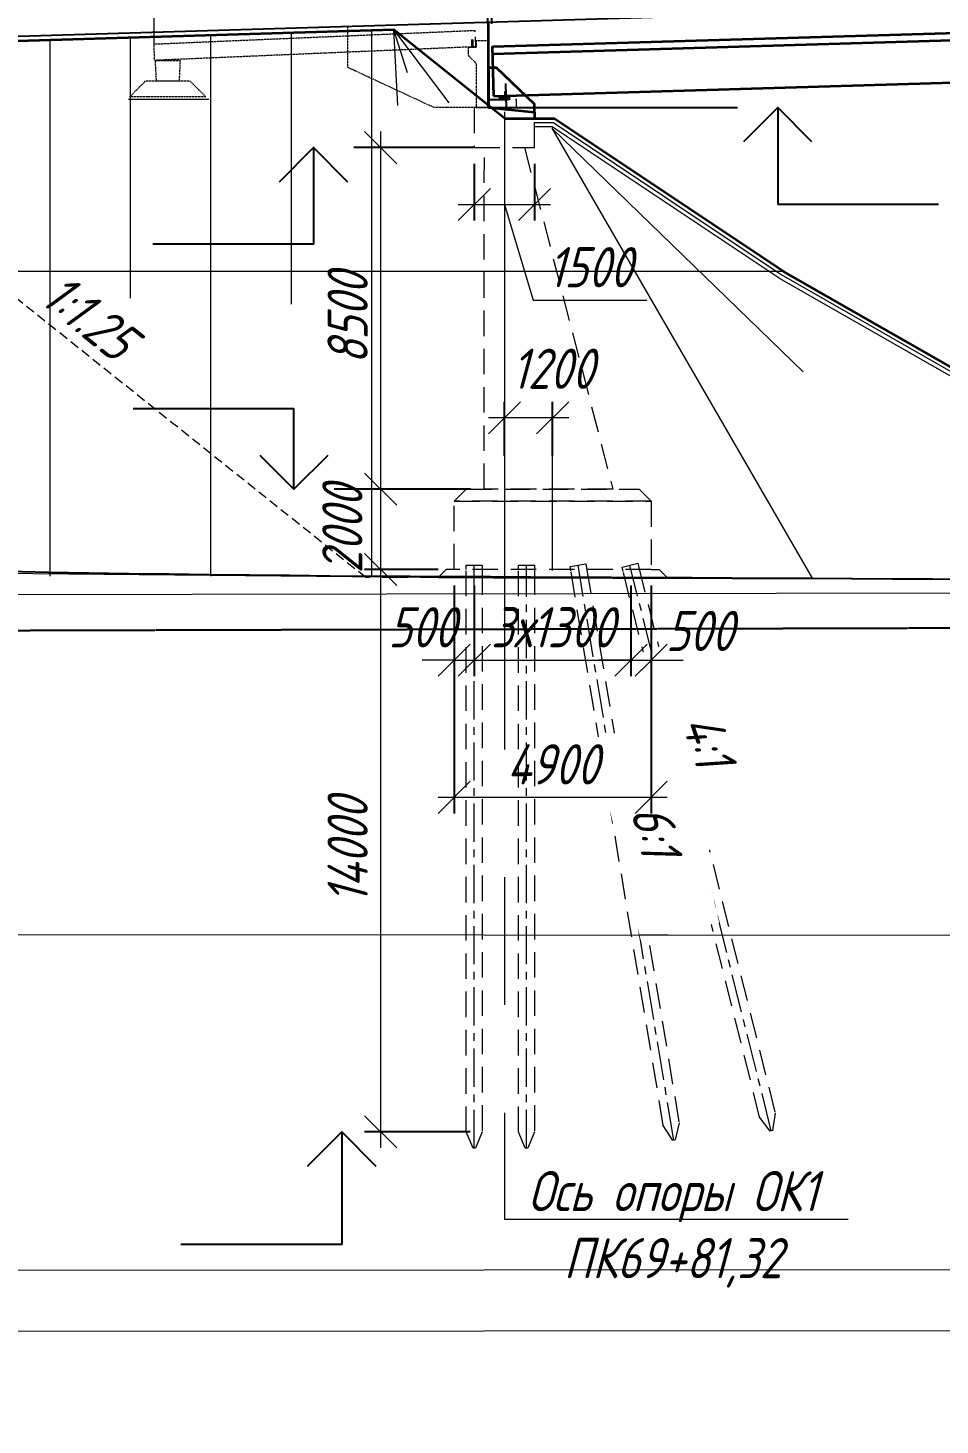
# Model space of a CAD drawing. Header units: millimetres. Extents: x 6546658 to 12951752, y -1354198 to 1102852.
# Drawn here: x 6767897 to 6790595, y -16767 to 18008 of the extents above; entities that cross this region are included whole.
import ezdxf
from ezdxf import colors
from ezdxf.entities.mleader import LeaderData, LeaderLine
from ezdxf.enums import TextEntityAlignment as Align
from ezdxf.math import Vec2, Vec3

# ---------------------------------------------------------------- set-up
doc = ezdxf.new("R2018")
doc.units = ezdxf.units.MM
for name, pattern in [('ACAD_ISO10W100', [18.5, 12, -3, 0.5, -3]), ('CENTER', [50.8, 31.75, -6.35, 6.35, -6.35]), ('DASHED', [0.75, 0.5, -0.25]), ('HIDDEN', [9.525, 6.35, -3.175]), ('осевая', [50.8, 31.75, -6.35, 6.35, -6.35]), ('штриховая', [19.05, 12.7, -6.35])]:
    doc.linetypes.add(name, pattern=pattern)
doc.layers.get('Defpoints').update_dxf_attribs({"color": 254, "lineweight": 0})
for name, color, linetype, lineweight in [('!!ТЕКСТ', 3, 'Continuous', 20), ('(m)Невидимый контур', 4, 'HIDDEN', 18), ('04_Невидимые', 3, 'Continuous', 13), ('1-Бетон', 114, 'Continuous', 35), ('1-Оси', 1, 'CENTER', 20), ('1-Примечания', 4, 'Continuous', 25), ('1-Размеры', 1, 'Continuous', 25), ('1-Текст_3', 250, 'Continuous', 25), ('1-Штриховка', 8, 'Continuous', 9), ('ИС_TXT', 4, 'Continuous', 18), ('ИС_АРМ', 1, 'Continuous', 35), ('ИС_Выноска', 3, 'Continuous', 18), ('ИС_Невидимая', 4, 'штриховая', 18), ('ИС_Основная', 7, 'Continuous', 35), ('ИС_Ось', 1, 'осевая', 18), ('ИС_Размер', 3, 'Continuous', 18), ('ИС_Тонкая', 3, 'Continuous', 18), ('Размеры', 3, 'Continuous', 15)]:
    doc.layers.add(name, color=color, linetype=linetype, lineweight=lineweight)
for name, color, linetype in [('Геология', 250, 'Continuous'), ('Красный профиль', 1, 'Continuous'), ('Черный профиль', 3, 'Continuous')]:
    doc.layers.add(name, color=color, linetype=linetype)
doc.styles.add('0', font='isocpeur.ttf', dxfattribs={"width": 0.8, "oblique": 15})
doc.styles.add('ISOCPEUR', font='isocpeur.ttf', dxfattribs={"width": 0.8, "oblique": 15})
doc.styles.add('ISOCPEUR_', font='isocpeur.ttf', dxfattribs={"width": 0.8, "oblique": 15, "height": 250})
doc.styles.get("Standard").update_dxf_attribs({"font": 'arial.ttf'})
doc.dimstyles.new('М400нов', dxfattribs={"dimscale": 400, "dimtxt": 2.5, "dimasz": 2, "dimexe": 1, "dimexo": 1, "dimgap": 0.8, "dimtad": 1, "dimdec": 0, "dimzin": 0, "dimdsep": 46, "dimtxsty": '0', "dimblk": 'OBLIQUE', "dimcen": 0.09, "dimdle": 1, "dimclrd": 256, "dimclre": 256, "dimclrt": 256, "dimadec": 4, "dimazin": 0, "dimtfac": 1, "dimtdec": 0, "dimtmove": 1, "dimatfit": 2, "dimfxl": 1, "dimtolj": 1, "dimtzin": 0, "dimlwd": -1, "dimarcsym": 0})

# ---------------------------------------------------------------- blocks, each defined once
blk = doc.blocks.new('_Oblique')
at = {"color": 0, "linetype": 'ByBlock', "lineweight": -2}
blk.add_line((-0.5, -0.5), (0.5, 0.5), dxfattribs=at)
blk = doc.blocks.new('*D299')
at = {"layer": 'Defpoints', "color": 0, "linetype": 'Continuous', "transparency": 16777216}
for p in [(6779005, 15029), (6776673, 6529), (6778791, 6529)]:
    blk.add_point(p, dxfattribs=at)
at = {"layer": 'ИС_Размер', "transparency": 16777216}
blk.add_line((6776673, 15429), (6776673, 6129), dxfattribs=at)
at = {"layer": 'ИС_Размер', "lineweight": -2, "transparency": 16777216}
for p, q in [((6778605, 15029), (6776273, 15029)), ((6778391, 6529), (6776273, 6529))]:
    blk.add_line(p, q, dxfattribs=at)
at = {"layer": 'ИС_Размер', "linetype": 'Continuous', "transparency": 16777216, "xscale": 800, "yscale": 800, "zscale": 800}
for p, rotation in [((6776673, 15029), 90), ((6776673, 6529), 270)]:
    blk.add_blockref('_Oblique', p, dxfattribs=dict(at, rotation=rotation))
at = {"layer": 'ИС_Размер', "linetype": 'Continuous', "transparency": 16777216, "insert": (6775853, 10779), "char_height": 1000, "attachment_point": 5, "rotation": 90, "style": '0'}
blk.add_mtext('\\A1;8500', dxfattribs=at)
blk = doc.blocks.new('*U15')
blk.add_lwpolyline([(0, 0), (0, 200)])
at = {"layer": 'Defpoints'}
for points in [[(-9, 0), (-9, 200)], [(-8, 0), (-8, 200)], [(8, 0), (8, 200)], [(9, 0), (9, 200)]]:
    blk.add_lwpolyline(points, dxfattribs=at)
blk = doc.blocks.new('б24 1.23')
at = {"layer": '1-Бетон', "linetype": 'Continuous'}
for points in [[(0, 0), (6, 1230)], [(5, 1050), (24005, 940)], [(6, 1230), (24005, 1120)], [(24000, -110), (24005, 1120)], [(0, 0), (24000, -110)]]:
    blk.add_lwpolyline(points, dxfattribs=at)
at = {"layer": 'Красный профиль', "linetype": 'Continuous'}
for points in [[(301, 306), (299, -309)], [(23701, 199), (23698, -416)]]:
    blk.add_lwpolyline(points, dxfattribs=at)
blk = doc.blocks.new('*D308')
at = {"layer": 'Defpoints', "color": 0, "linetype": 'Continuous', "transparency": 16777216}
for p in [(6779332, 21888), (6803443, 18508), (6779454, 17796)]:
    blk.add_point(p, dxfattribs=at)
at = {"layer": 'ИС_Размер', "lineweight": -2, "transparency": 16777216}
for p, q in [((6803431, 18908), (6803310, 23000)), ((6779442, 18196), (6779321, 22288))]:
    blk.add_line(p, q, dxfattribs=at)
at = {"layer": 'ИС_Размер', "transparency": 16777216}
blk.add_line((6803722, 22612), (6778933, 21877), dxfattribs=at)
at = {"layer": 'ИС_Размер', "linetype": 'Continuous', "transparency": 16777216, "xscale": 800, "yscale": 800, "zscale": 800}
for p, rotation in [((6803322, 22600), 1.699057018737031), ((6779332, 21888), 181.6990570187371)]:
    blk.add_blockref('_Oblique', p, dxfattribs=dict(at, rotation=rotation))
at = {"layer": 'ИС_Размер', "linetype": 'Continuous', "transparency": 16777216, "insert": (6791303, 23064), "char_height": 1000, "attachment_point": 5, "rotation": 1.6991, "style": '0'}
blk.add_mtext('\\A1;24000', dxfattribs=at)
blk = doc.blocks.new('*D309')
at = {"layer": 'Defpoints', "color": 0, "linetype": 'Continuous', "transparency": 16777216}
for p in [(6779230, 21885), (6779354, 17706), (6779454, 17709)]:
    blk.add_point(p, dxfattribs=at)
at = {"layer": 'ИС_Размер', "lineweight": -2, "transparency": 16777216}
for p, q in [((6779343, 18106), (6779219, 22285)), ((6779442, 18108), (6779318, 22288))]:
    blk.add_line(p, q, dxfattribs=at)
at = {"layer": 'ИС_Размер', "transparency": 16777216}
for p, q in [((6783276, 22005), (6779330, 21888)), ((6779330, 21888), (6780130, 21912)), ((6779230, 21885), (6778431, 21862)), ((6779330, 21888), (6779230, 21885)), ((6779330, 21888), (6779230, 21885))]:
    blk.add_line(p, q, dxfattribs=at)
at = {"layer": 'ИС_Размер', "linetype": 'Continuous', "transparency": 16777216, "xscale": 800, "yscale": 800, "zscale": 800}
for p, rotation in [((6779230, 21885), 1.699057018644369), ((6779330, 21888), 181.6990570186444)]:
    blk.add_blockref('_Oblique', p, dxfattribs=dict(at, rotation=rotation))
at = {"layer": 'ИС_Размер', "linetype": 'Continuous', "transparency": 16777216, "insert": (6782118, 22791), "char_height": 1000, "attachment_point": 5, "rotation": 1.6991, "style": '0'}
blk.add_mtext('\\A1;100', dxfattribs=at)
blk = doc.blocks.new('*D352')
at = {"layer": 'Defpoints', "color": 0, "linetype": 'Continuous', "transparency": 16777216}
for p in [(6778817, 6529), (6776673, 4529), (6778504, 4529)]:
    blk.add_point(p, dxfattribs=at)
at = {"layer": 'ИС_Размер', "transparency": 16777216}
blk.add_line((6776673, 6929), (6776673, 4129), dxfattribs=at)
at = {"layer": 'ИС_Размер', "lineweight": -2, "transparency": 16777216}
for p, q in [((6778417, 6529), (6776273, 6529)), ((6778104, 4529), (6776273, 4529))]:
    blk.add_line(p, q, dxfattribs=at)
at = {"layer": 'ИС_Размер', "linetype": 'Continuous', "transparency": 16777216, "xscale": 800, "yscale": 800, "zscale": 800}
for p, rotation in [((6776673, 6529), 90), ((6776673, 4529), 270)]:
    blk.add_blockref('_Oblique', p, dxfattribs=dict(at, rotation=rotation))
at = {"layer": 'ИС_Размер', "linetype": 'Continuous', "transparency": 16777216, "insert": (6775721, 5529), "char_height": 1000, "attachment_point": 5, "rotation": 90, "style": '0'}
blk.add_mtext('\\A1;2000', dxfattribs=at)
blk = doc.blocks.new('*U253')
at = {"layer": '1-Оси', "ltscale": 30, "transparency": 33554687}
blk.add_lwpolyline([(0, -7254), (0, 7254)], dxfattribs=at)
at = {"layer": 'ИС_Невидимая', "ltscale": 50}
blk.add_lwpolyline([(-200, 7146), (-200, 7254), (200, 7254), (200, 7146), (200, -6854), (30, -7254), (-30, -7254), (-200, -6854), (-200, 7146)], dxfattribs=at)
blk = doc.blocks.new('*U254')
at = {"color": 0, "linetype": 'ByBlock', "lineweight": -2, "transparency": 16777216}
for p in [(0, 0), (1300, 0)]:
    blk.add_blockref('*U253', p, dxfattribs=at)
blk = doc.blocks.new('*U255')
at = {"layer": '1-Оси', "ltscale": 30, "transparency": 33554687}
blk.add_lwpolyline([(0, -7254), (0, 7254)], dxfattribs=at)
at = {"layer": 'ИС_Невидимая', "ltscale": 50}
blk.add_lwpolyline([(-200, 7146), (-200, 7254), (200, 7254), (200, 7146), (200, -6854), (30, -7254), (-30, -7254), (-200, -6854), (-200, 7146)], dxfattribs=at)
blk = doc.blocks.new('*U256')
at = {"color": 0, "linetype": 'ByBlock', "lineweight": -2, "transparency": 16777216}
blk.add_blockref('*U255', (0, 0), dxfattribs=at)
blk = doc.blocks.new('*U257')
at = {"layer": '1-Оси', "ltscale": 30, "transparency": 33554687}
blk.add_lwpolyline([(0, -7254), (0, 7254)], dxfattribs=at)
at = {"layer": 'ИС_Невидимая', "ltscale": 50}
blk.add_lwpolyline([(-200, 7146), (-200, 7254), (200, 7254), (200, 7146), (200, -6854), (30, -7254), (-30, -7254), (-200, -6854), (-200, 7146)], dxfattribs=at)
blk = doc.blocks.new('*U258')
at = {"color": 0, "linetype": 'ByBlock', "lineweight": -2, "transparency": 16777216}
blk.add_blockref('*U257', (0, 0), dxfattribs=at)
blk = doc.blocks.new('*D353')
at = {"layer": 'Defpoints', "color": 0, "linetype": 'Continuous', "transparency": 16777216}
for p in [(6779755, 8305), (6779755, 6959), (6780954, 6959)]:
    blk.add_point(p, dxfattribs=at)
at = {"layer": 'ИС_Размер', "lineweight": -2, "transparency": 16777216}
for p, q in [((6779755, 7359), (6779755, 8705)), ((6780954, 7359), (6780954, 8705))]:
    blk.add_line(p, q, dxfattribs=at)
at = {"layer": 'ИС_Размер', "transparency": 16777216}
blk.add_line((6781354, 8305), (6779355, 8305), dxfattribs=at)
at = {"layer": 'ИС_Размер', "linetype": 'Continuous', "transparency": 16777216, "xscale": 800, "yscale": 800, "zscale": 800, "rotation": 180}
blk.add_blockref('_Oblique', (6779755, 8305), dxfattribs=at)
at = {"layer": 'ИС_Размер', "linetype": 'Continuous', "transparency": 16777216, "xscale": 800, "yscale": 800, "zscale": 800}
blk.add_blockref('_Oblique', (6780954, 8305), dxfattribs=at)
at = {"layer": 'ИС_Размер', "linetype": 'Continuous', "transparency": 16777216, "insert": (6780954, 9525), "char_height": 1000, "attachment_point": 5, "style": '0'}
blk.add_mtext('\\A1;1200', dxfattribs=at)
blk = doc.blocks.new('*U216')
at = {"layer": '1-Примечания', "linetype": 'Continuous'}
blk.add_line((0, 0), (5.5, 0), dxfattribs=at)
for points in [[(10.121, -2.121), (8, 0), (5.879, -2.121)], [(8, 0), (8, -7), (18, -7)]]:
    blk.add_lwpolyline(points, dxfattribs=at)
at = {"layer": '1-Текст_3', "lineweight": 30, "oblique": 15, "width": 0.8, "flags": 104}
blk.add_attdef('ВЫСОТА', text='', height=3, dxfattribs=at).set_placement((-3.756, -1.833), align=Align.MIDDLE_CENTER)
at = {"layer": '1-Текст_3', "lineweight": 30, "width": 0.8, "flags": 104}
blk.add_attdef('ПРИМЕЧАНИЕ', text='', height=3, dxfattribs=at).set_placement((13, -7.75), align=Align.TOP_CENTER)
blk = doc.blocks.new('*U217')
at = {"layer": '1-Примечания', "linetype": 'Continuous'}
blk.add_line((0, 0), (8.5, 0), dxfattribs=at)
for points in [[(11, 0), (11, 5), (21, 5)], [(13.121, 2.121), (11, 0), (8.879, 2.121)]]:
    blk.add_lwpolyline(points, dxfattribs=at)
at = {"layer": '1-Текст_3', "lineweight": 30, "oblique": 15, "width": 0.8, "flags": 104}
blk.add_attdef('ВЫСОТА', text='', height=3, dxfattribs=at).set_placement((-0.756, 10.167), align=Align.MIDDLE_CENTER)
at = {"layer": '1-Текст_3', "lineweight": 30, "width": 0.8, "flags": 104}
blk.add_attdef('ПРИМЕЧАНИЕ', text='', height=3, dxfattribs=at).set_placement((16, 4.25), align=Align.TOP_CENTER)
blk = doc.blocks.new('*U215')
at = {"layer": '1-Примечания', "linetype": 'Continuous'}
blk.add_line((0, 0), (7.5, 0), dxfattribs=at)
for points in [[(12.121, -2.121), (10, 0), (7.879, -2.121)], [(10, 0), (10, -6), (20, -6)]]:
    blk.add_lwpolyline(points, dxfattribs=at)
at = {"layer": '1-Текст_3', "lineweight": 30, "oblique": 15, "width": 0.8, "flags": 104}
blk.add_attdef('ВЫСОТА', text='', height=3, dxfattribs=at).set_placement((-1.756, -0.833), align=Align.MIDDLE_CENTER)
at = {"layer": '1-Текст_3', "lineweight": 30, "width": 0.8, "flags": 104}
blk.add_attdef('ПРИМЕЧАНИЕ', text='', height=3, dxfattribs=at).set_placement((15, -6.75), align=Align.TOP_CENTER)
blk = doc.blocks.new('*D354')
at = {"layer": 'Defpoints', "color": 0, "linetype": 'Continuous', "transparency": 16777216}
for p in [(6779005, 15029), (6780505, 15029), (6780505, 13613)]:
    blk.add_point(p, dxfattribs=at)
at = {"layer": 'ИС_Размер', "lineweight": -2, "transparency": 16777216}
for p, q in [((6779005, 14629), (6779005, 13213)), ((6780505, 14629), (6780505, 13213))]:
    blk.add_line(p, q, dxfattribs=at)
at = {"layer": 'ИС_Размер', "transparency": 16777216}
for p, q in [((6778605, 13613), (6780905, 13613)), ((6779755, 13613), (6780469, 11233)), ((6780469, 11233), (6783297, 11233))]:
    blk.add_line(p, q, dxfattribs=at)
at = {"layer": 'ИС_Размер', "linetype": 'Continuous', "transparency": 16777216, "xscale": 800, "yscale": 800, "zscale": 800, "rotation": 180}
blk.add_blockref('_Oblique', (6779005, 13613), dxfattribs=at)
at = {"layer": 'ИС_Размер', "linetype": 'Continuous', "transparency": 16777216, "xscale": 800, "yscale": 800, "zscale": 800}
blk.add_blockref('_Oblique', (6780505, 13613), dxfattribs=at)
at = {"layer": 'ИС_Размер', "linetype": 'Continuous', "transparency": 16777216, "insert": (6781883, 12053), "char_height": 1000, "attachment_point": 5, "style": '0'}
blk.add_mtext('\\A1;1500', dxfattribs=at)
blk = doc.blocks.new('*U209')
at = {"layer": '1-Примечания', "linetype": 'Continuous'}
blk.add_line((0, 0), (-15.5, 0), dxfattribs=at)
for points in [[(-18, 0), (-18, -6), (-28, -6)], [(-20.121, -2.121), (-18, 0), (-15.879, -2.121)]]:
    blk.add_lwpolyline(points, dxfattribs=at)
at = {"layer": '1-Текст_3', "lineweight": 30, "oblique": 15, "width": 0.8, "flags": 104}
blk.add_attdef('ВЫСОТА', text='', height=3, dxfattribs=at).set_placement((-6.244, -0.833), align=Align.MIDDLE_CENTER)
at = {"layer": '1-Текст_3', "lineweight": 30, "width": 0.8, "flags": 104}
blk.add_attdef('ПРИМЕЧАНИЕ', text='', height=3, dxfattribs=at).set_placement((-23, -6.75), align=Align.TOP_CENTER)
blk = doc.blocks.new('*D329')
at = {"layer": 'Defpoints', "color": 0, "linetype": 'Continuous', "transparency": 16777216}
for p in [(6778504, 4529), (6783404, 4528), (6783404, -1141)]:
    blk.add_point(p, dxfattribs=at)
at = {"layer": 'ИС_Размер', "lineweight": -2, "transparency": 16777216}
for p, q in [((6778504, 4129), (6778504, -1541)), ((6783404, 4128), (6783404, -1541))]:
    blk.add_line(p, q, dxfattribs=at)
at = {"layer": 'ИС_Размер', "transparency": 16777216}
blk.add_line((6778104, -1141), (6783804, -1141), dxfattribs=at)
at = {"layer": 'ИС_Размер', "linetype": 'Continuous', "transparency": 16777216, "xscale": 800, "yscale": 800, "zscale": 800, "rotation": 180}
blk.add_blockref('_Oblique', (6778504, -1141), dxfattribs=at)
at = {"layer": 'ИС_Размер', "linetype": 'Continuous', "transparency": 16777216, "xscale": 800, "yscale": 800, "zscale": 800}
blk.add_blockref('_Oblique', (6783404, -1141), dxfattribs=at)
at = {"layer": 'ИС_Размер', "linetype": 'Continuous', "transparency": 16777216, "insert": (6780954, -321), "char_height": 1000, "attachment_point": 5, "style": '0'}
blk.add_mtext('\\A1;4900', dxfattribs=at)
blk = doc.blocks.new('*D330')
at = {"layer": 'Defpoints', "color": 0, "linetype": 'Continuous', "transparency": 16777216}
for p in [(6778304, 4529), (6776673, -9471), (6778804, -9471)]:
    blk.add_point(p, dxfattribs=at)
at = {"layer": 'ИС_Размер', "transparency": 16777216}
blk.add_line((6776673, 4929), (6776673, -9871), dxfattribs=at)
at = {"layer": 'ИС_Размер', "lineweight": -2, "transparency": 16777216}
for p, q in [((6777904, 4529), (6776273, 4529)), ((6778404, -9471), (6776273, -9471))]:
    blk.add_line(p, q, dxfattribs=at)
at = {"layer": 'ИС_Размер', "linetype": 'Continuous', "transparency": 16777216, "xscale": 800, "yscale": 800, "zscale": 800}
for p, rotation in [((6776673, 4529), 90), ((6776673, -9471), 270)]:
    blk.add_blockref('_Oblique', p, dxfattribs=dict(at, rotation=rotation))
at = {"layer": 'ИС_Размер', "linetype": 'Continuous', "transparency": 16777216, "insert": (6775853, -2471), "char_height": 1000, "attachment_point": 5, "rotation": 90, "style": '0'}
blk.add_mtext('\\A1;14000', dxfattribs=at)
blk = doc.blocks.new('*D361')
at = {"layer": 'Defpoints', "color": 0, "linetype": 'Continuous', "transparency": 16777216}
for p in [(6778504, 4529), (6779004, 4529), (6779004, 2270)]:
    blk.add_point(p, dxfattribs=at)
at = {"layer": 'ИС_Размер', "lineweight": -2, "transparency": 16777216}
for p, q in [((6778504, 4129), (6778504, 1870)), ((6779004, 4129), (6779004, 1870))]:
    blk.add_line(p, q, dxfattribs=at)
at = {"layer": 'ИС_Размер', "transparency": 16777216}
for p, q in [((6778504, 2270), (6777704, 2270)), ((6778504, 2270), (6779004, 2270)), ((6779004, 2270), (6779804, 2270))]:
    blk.add_line(p, q, dxfattribs=at)
at = {"layer": 'ИС_Размер', "linetype": 'Continuous', "transparency": 16777216, "xscale": 800, "yscale": 800, "zscale": 800}
blk.add_blockref('_Oblique', (6778504, 2270), dxfattribs=at)
at = {"layer": 'ИС_Размер', "linetype": 'Continuous', "transparency": 16777216, "xscale": 800, "yscale": 800, "zscale": 800, "rotation": 180}
blk.add_blockref('_Oblique', (6779004, 2270), dxfattribs=at)
at = {"layer": 'ИС_Размер', "linetype": 'Continuous', "transparency": 16777216, "insert": (6777704, 3090), "char_height": 1000, "attachment_point": 5, "style": '0'}
blk.add_mtext('\\A1;500', dxfattribs=at)
blk = doc.blocks.new('*D362')
at = {"layer": 'Defpoints', "color": 0, "linetype": 'Continuous', "transparency": 16777216}
for p in [(6779004, 4529), (6782903, 4529), (6782903, 2270)]:
    blk.add_point(p, dxfattribs=at)
at = {"layer": 'ИС_Размер', "lineweight": -2, "transparency": 16777216}
for p, q in [((6779004, 4129), (6779004, 1870)), ((6782903, 4129), (6782903, 1870))]:
    blk.add_line(p, q, dxfattribs=at)
at = {"layer": 'ИС_Размер', "transparency": 16777216}
blk.add_line((6778604, 2270), (6783303, 2270), dxfattribs=at)
at = {"layer": 'ИС_Размер', "linetype": 'Continuous', "transparency": 16777216, "xscale": 800, "yscale": 800, "zscale": 800, "rotation": 180}
blk.add_blockref('_Oblique', (6779004, 2270), dxfattribs=at)
at = {"layer": 'ИС_Размер', "linetype": 'Continuous', "transparency": 16777216, "xscale": 800, "yscale": 800, "zscale": 800}
blk.add_blockref('_Oblique', (6782903, 2270), dxfattribs=at)
at = {"layer": 'ИС_Размер', "linetype": 'Continuous', "transparency": 16777216, "insert": (6780954, 3090), "char_height": 1000, "attachment_point": 5, "style": '0'}
blk.add_mtext('\\A1;3х1300', dxfattribs=at)
blk = doc.blocks.new('*D363')
at = {"layer": 'Defpoints', "color": 0, "linetype": 'Continuous', "transparency": 16777216}
for p in [(6782903, 4529), (6783405, 4529), (6783405, 2270)]:
    blk.add_point(p, dxfattribs=at)
at = {"layer": 'ИС_Размер', "lineweight": -2, "transparency": 16777216}
for p, q in [((6782903, 4129), (6782903, 1870)), ((6783405, 4129), (6783405, 1870))]:
    blk.add_line(p, q, dxfattribs=at)
at = {"layer": 'ИС_Размер', "transparency": 16777216}
for p, q in [((6782903, 2270), (6782103, 2270)), ((6782903, 2270), (6783405, 2270)), ((6783405, 2270), (6784205, 2270))]:
    blk.add_line(p, q, dxfattribs=at)
at = {"layer": 'ИС_Размер', "linetype": 'Continuous', "transparency": 16777216, "xscale": 800, "yscale": 800, "zscale": 800}
blk.add_blockref('_Oblique', (6782903, 2270), dxfattribs=at)
at = {"layer": 'ИС_Размер', "linetype": 'Continuous', "transparency": 16777216, "xscale": 800, "yscale": 800, "zscale": 800, "rotation": 180}
blk.add_blockref('_Oblique', (6783405, 2270), dxfattribs=at)
at = {"layer": 'ИС_Размер', "linetype": 'Continuous', "transparency": 16777216, "insert": (6784612, 2999), "char_height": 1000, "attachment_point": 5, "style": '0'}
blk.add_mtext('\\A1;500', dxfattribs=at)
blk = doc.blocks.new('_None')
blk = doc.blocks.new('кун')
at = {"linetype": 'Continuous'}
for p, q in [((-137075, -4063), (-118926, -4228)), ((-118926, -4228), (-106211, -4262)), ((-300000, -4981), (-91704, -4570)), ((-84129, -13142), (-283746, -13022)), ((-84129, -21442), (-258896, -21537))]:
    blk.add_line(p, q, dxfattribs=at)
at = {"layer": 'Defpoints', "color": 1, "linetype": 'Continuous'}
blk.add_line((-255040, -23079), (-84129, -22942), dxfattribs=at)
at = {"layer": 'Геология', "color": 5, "linetype": 'ACAD_ISO10W100', "lineweight": 25}
blk.add_line((-85223, -5424), (-300000, -5995), dxfattribs=at)

msp = doc.modelspace()

# ---------------------------------------------------------------- linework, layer by layer
at = {"layer": '(m)Невидимый контур', "color": 3, "ltscale": 37}
msp.add_line((6776303.6, 4328.6), (6759840.1, 17487.3), dxfattribs=at)
at = {"linetype": 'Continuous', "flags": 128}
msp.add_lwpolyline([(6779354.5, 16225.8), (6779754.5, 16225.8), (6779754.5, 16297.8)], dxfattribs=at)
at = {"layer": '04_Невидимые', "color": 4, "linetype": 'DASHED', "ltscale": 50, "flags": 128}
for points in [[(6779027.5, 17939.4), (6771044.5, 17600.2)], [(6779354.5, 16025.4), (6778004.7, 16025.4), (6775855.7, 17025.7), (6775855, 18050.5)], [(6771051.7, 17199.3), (6771034.7, 17599.8)], [(6779044.4, 17539.8), (6771061.5, 17200.5)], [(6771061.5, 17200.5), (6771061.5, 17190.5)]]:
    msp.add_lwpolyline(points, dxfattribs=at)
at = {"layer": '04_Невидимые', "color": 4, "linetype": 'DASHED', "ltscale": 500, "flags": 128}
msp.add_lwpolyline([(6779044.5, 17539), (6779027.5, 17939.4)], dxfattribs=at)
msp.add_lwpolyline([(6779044.5, 17539), (6779027.5, 17939.4)], dxfattribs=at)
at = {"layer": '04_Невидимые', "color": 4, "linetype": 'DASHED', "ltscale": 50, "flags": 128}
for points in [[(6779354.5, 16025.4), (6779354.5, 17690.2), (6779055, 17690.2), (6779055, 17521.7), (6778854.5, 17521.7), (6778854.5, 17321.7), (6779054.5, 17121.7), (6779054.5, 16025.4)], [(6771061.5, 17190.5), (6771085.5, 16710.5), (6771106.5, 16690.5), (6771646.5, 16690.5), (6771667.5, 16710.5), (6771691.5, 17190.5)], [(6772326.5, 16290.5), (6770426.5, 16290.5), (6770826.5, 16690.5), (6771926.5, 16690.5)]]:
    msp.add_lwpolyline(points, close=True, dxfattribs=at)
at = {"layer": '04_Невидимые', "color": 4, "linetype": 'DASHED', "ltscale": 500, "flags": 128}
msp.add_lwpolyline([(6779354.5, 16025.5), (6780054.5, 15956.7), (6780054.5, 16225.8), (6779354.5, 16225.8)], close=True, dxfattribs=at)
at = {"layer": '1-Бетон'}
for points in [[(6779874.5, 16277.8), (6779634.5, 16277.8), (6779634.5, 16297.8), (6779874.5, 16297.8)], [(6779854.6, 16225.8), (6779654.6, 16225.8), (6779654.6, 16277.8), (6779854.6, 16277.8)]]:
    msp.add_lwpolyline(points, close=True, dxfattribs=at)
at = {"layer": 'ИС_TXT', "color": 5, "ltscale": 0.05}
msp.add_line((6772395.8, 16227.1, 999), (6770395.8, 16227.1, 999), dxfattribs=at)
at = {"layer": 'ИС_Невидимая', "ltscale": 50}
for points in [[(6780504.7, 15912.4), (6779354.5, 16025.5), (6779004.7, 16025.4), (6779004.7, 15028.6), (6780504.7, 15028.6)], [(6783404, 6228.6), (6778504, 6228.6), (6778803.6, 6528.6), (6783104, 6528.6)], [(6783403.7, 4528.6), (6778503.6, 4528.6), (6778504, 6228.6), (6783404, 6228.6)]]:
    msp.add_lwpolyline(points, close=True, dxfattribs=at)
for points in [[(6780254.2, 15028.6), (6782453.9, 6528.6), (6779253.9, 6528.6), (6779254.4, 15028.6)], [(6778503.6, 4528.6), (6778303.6, 4528.6), (6778103.6, 4328.6)], [(6783404.6, 4528.6), (6783604.6, 4528.6), (6783804.6, 4328.6)], [(6778303.6, 4328.6), (6776303.6, 4328.6)], [(6778103.6, 4328.6), (6783804.6, 4328.6)]]:
    msp.add_lwpolyline(points, dxfattribs=at)
at = {"layer": 'ИС_Основная'}
for p, q in [((6779774.2, 15744.6), (6776993.1, 17969.6)), ((6780504.7, 15912.4), (6780504.4, 15744.6))]:
    msp.add_line(p, q, dxfattribs=at)
for points in [[(6779354.5, 16025.5), (6779354.5, 18155.4)], [(6786700, 11947.6), (6781004.4, 15744.6), (6779774.2, 15744.6)], [(6800023.3, 4334.3), (6786700, 11947.6)]]:
    msp.add_lwpolyline(points, dxfattribs=at)
at = {"layer": 'ИС_Основная', "flags": 128}
msp.add_lwpolyline([(6761845, 17515.1), (6776993.1, 17969.6)], dxfattribs=at)
at = {"layer": 'ИС_Основная'}
msp.add_lwpolyline([(6779354.5, 16025.5), (6780504.7, 15912.4), (6780504.7, 16112.4), (6779554.5, 17017.4), (6779354.5, 17017.4)], close=True, dxfattribs=at)
at = {"layer": 'ИС_Ось'}
msp.add_lwpolyline([(6779754.5, 16438.4), (6779754.5, 16233.2)], dxfattribs=at)
at = {"layer": 'ИС_Ось', "ltscale": 500}
for points in [[(6779754.7, 15920.1), (6779754.7, -11068.3)], [(6780954.1, 4503.1), (6780954.1, 7506.1)]]:
    msp.add_lwpolyline(points, dxfattribs=at)
at = {"layer": 'ИС_Тонкая'}
for p, q in [((6776993.1, 17969.6), (6778368.7, 16143.1)), ((6776993.1, 17969.6), (6777333.7, 16896.8)), ((6776993.1, 17969.6), (6777090, 16080.9)), ((6780934.8, 15514.6), (6787189.5, 9444.5)), ((6780934.8, 15514.6), (6787408.6, 4309.9))]:
    msp.add_line(p, q, dxfattribs=at)
for points in [[(6771034.7, 17599.8), (6771034.7, 32906.4)], [(6770444.2, 17773.1), (6770444.2, 11285.2)], [(6772444.2, 17833.1), (6772444.2, 4365)], [(6774444.2, 17893.1), (6774444.2, 11129)], [(6776444.2, 17947.8), (6776444.2, 4365)], [(6768444.2, 17713.1), (6768444.2, 4365)], [(6786644.5, 11864.3), (6780974.1, 15644.6), (6780504.7, 15644.6)], [(6786589.1, 11781.1), (6780943.8, 15544.6), (6780504.7, 15544.6)], [(6786700, 11947.6), (6753126.3, 11947.6)], [(6799973.6, 4247.4), (6786650.4, 11860.7)], [(6799660.4, 4311.3), (6786600.8, 11773.9)]]:
    msp.add_lwpolyline(points, dxfattribs=at)
at = {"layer": 'Красный профиль', "linetype": 'Continuous', "flags": 128}
msp.add_lwpolyline([(6761841.5, 17630.1), (6917436.7, 22297.9)], dxfattribs=at)
at = {"layer": 'Черный профиль', "linetype": 'Continuous', "flags": 128}
msp.add_lwpolyline([(6767408.6, 4487.2), (6768408.6, 4464.7), (6769408.6, 4445.3), (6770408.6, 4431.2), (6771408.6, 4419.4), (6772408.6, 4407.7), (6773408.6, 4396), (6774408.6, 4384.2), (6775408.6, 4372.5), (6776408.6, 4365.2), (6777408.6, 4360.1), (6778408.6, 4355.1), (6779408.6, 4350.1), (6780408.6, 4345.1), (6781408.6, 4340), (6782408.6, 4335), (6783408.6, 4330), (6784408.6, 4325), (6785408.6, 4319.9), (6786408.6, 4314.9), (6787408.6, 4309.9), (6788408.6, 4304.9), (6789408.6, 4299.9), (6790408.6, 4294.8), (6791408.6, 4289.8)], dxfattribs=at)

# ---------------------------------------------------------------- block references
at = {"color": 40, "true_color": 0xf8d731}
msp.add_blockref('*U254', (6779003.9, -2617.3), dxfattribs=at)
for name, p, rotation in [('*U258', (6782778.3, -2520), 9.462322178601521), ('*U256', (6784636.6, -2403.9), 14.03620227111993)]:
    msp.add_blockref(name, p, dxfattribs=dict(at, rotation=rotation))
at = {"layer": '1-Бетон', "rotation": 1.961774794791721}
msp.add_blockref('б24 1.23', (6779490.9, 16312.5), dxfattribs=at)
at = {"layer": '1-Размеры', "transparency": 33554687}
ref = msp.add_blockref('*U209', (6779354.7, 16025.4), dxfattribs=dict(at, xscale=-399.9999999999998, yscale=399.9999999999998, zscale=399.9999999999998, rotation=359.999718071565))
lines = msp.add_mtext('\\W0.8000;16.03', dxfattribs={"layer": '1-Текст_3', "insert": (6781852.3, 15692.4), "char_height": 2.5, "attachment_point": 1, "rotation": 359.99972, "bg_fill": 3, "box_fill_scale": 1, "bg_fill_color": 256, "bg_fill_transparency": 0})
ref.add_attrib('ВЫСОТА', '', (6781852.3, 15692.4)).embed_mtext(lines)
lines = msp.add_mtext('\\W0.8000;', dxfattribs={"layer": '1-Текст_3', "insert": (6788554.7, 13325.4), "char_height": 2.5, "attachment_point": 1, "rotation": 359.99972, "bg_fill": 3, "box_fill_scale": 1, "bg_fill_color": 256, "bg_fill_transparency": 0})
ref.add_attrib('ПРИМЕЧАНИЕ', '', (6788554.7, 13325.4)).embed_mtext(lines)
ref = msp.add_blockref('*U215', (6779005, 15028.6), dxfattribs=dict(at, xscale=-399.9999999999998, yscale=399.9999999999998, zscale=399.9999999999998, rotation=359.999718071565))
lines = msp.add_mtext('\\W0.8000;15.03', dxfattribs={"layer": '1-Текст_3', "insert": (6779707.4, 14695.5), "char_height": 2.5, "attachment_point": 1, "rotation": 359.99972, "bg_fill": 3, "box_fill_scale": 1, "bg_fill_color": 256, "bg_fill_transparency": 0})
ref.add_attrib('ВЫСОТА', '', (6779707.4, 14695.5)).embed_mtext(lines)
lines = msp.add_mtext('\\W0.8000;', dxfattribs={"layer": '1-Текст_3', "insert": (6773005, 12328.6), "char_height": 2.5, "attachment_point": 1, "rotation": 359.99972, "bg_fill": 3, "box_fill_scale": 1, "bg_fill_color": 256, "bg_fill_transparency": 0})
ref.add_attrib('ПРИМЕЧАНИЕ', '', (6773005, 12328.6)).embed_mtext(lines)
ref = msp.add_blockref('*U217', (6778917.8, 6528.6), dxfattribs=dict(at, xscale=-399.9999999999998, yscale=399.9999999999998, zscale=399.9999999999998, rotation=359.999718071565))
lines = msp.add_mtext('\\W0.8000;6.53', dxfattribs={"layer": '1-Текст_3', "insert": (6779220.2, 10595.5), "char_height": 2.5, "attachment_point": 1, "rotation": 359.99972, "bg_fill": 3, "box_fill_scale": 1, "bg_fill_color": 256, "bg_fill_transparency": 0})
ref.add_attrib('ВЫСОТА', '', (6779220.2, 10595.5)).embed_mtext(lines)
lines = msp.add_mtext('\\W0.8000;', dxfattribs={"layer": '1-Текст_3', "insert": (6772517.8, 8228.6), "char_height": 2.5, "attachment_point": 1, "rotation": 359.99972, "bg_fill": 3, "box_fill_scale": 1, "bg_fill_color": 256, "bg_fill_transparency": 0})
ref.add_attrib('ПРИМЕЧАНИЕ', '', (6772517.8, 8228.6)).embed_mtext(lines)
ref = msp.add_blockref('*U216', (6778904.5, -9471.4), dxfattribs=dict(at, xscale=-399.9999999999998, yscale=399.9999999999998, zscale=399.9999999999998, rotation=359.999718071565))
lines = msp.add_mtext('\\W0.8000;-9.47', dxfattribs={"layer": '1-Текст_3', "insert": (6780406.8, -10204.5), "char_height": 2.5, "attachment_point": 1, "rotation": 359.99972, "bg_fill": 3, "box_fill_scale": 1, "bg_fill_color": 256, "bg_fill_transparency": 0})
ref.add_attrib('ВЫСОТА', '', (6780406.8, -10204.5)).embed_mtext(lines)
lines = msp.add_mtext('\\W0.8000;', dxfattribs={"layer": '1-Текст_3', "insert": (6773704.4, -12571.4), "char_height": 2.5, "attachment_point": 1, "rotation": 359.99972, "bg_fill": 3, "box_fill_scale": 1, "bg_fill_color": 256, "bg_fill_transparency": 0})
ref.add_attrib('ПРИМЕЧАНИЕ', '', (6773704.4, -12571.4)).embed_mtext(lines)
at = {"layer": 'ИС_АРМ', "xscale": -1}
msp.add_blockref('*U15', (6778955.9, 17521.7), dxfattribs=at)

# ---------------------------------------------------------------- texts
at = {"layer": 'Размеры', "color": 3, "insert": (6770684.7, 10442.1), "char_height": 1000, "attachment_point": 3, "rotation": 321.10563, "style": 'ISOCPEUR_'}
msp.add_mtext('1:1.25', dxfattribs=at)

# ---------------------------------------------------------------- dimensions: what is measured, and where the dimension line sits
at = {"layer": 'ИС_Размер', "linetype": 'Continuous'}
dim = msp.add_aligned_dim(p1=(6803443.3, 18507.8), p2=(6779453.8, 17796.2), distance=-4094, dimstyle='М400нов', dxfattribs=at)
dim.commit()
dim.dimension.update_dxf_attribs({"geometry": '*D308', "text_midpoint": (6791302.9, 23063.8)})
dim = msp.add_linear_dim(base=(6779230.5, 21885.4), p1=(6779453.8, 17708.7), p2=(6779354.5, 17705.7), angle=181.69906, dimstyle='М400нов', override={"dimrnd": 10}, dxfattribs=at)
dim.commit()
dim.dimension.update_dxf_attribs({"geometry": '*D309', "text_midpoint": (6782142.6, 21971.8), "dimtype": 161})
for base, p1, p2, picture, middle in [((6776672.9, 6528.6), (6779005, 15028.6), (6778791.4, 6528.6), '*D299', (6775852.9, 10778.6)), ((6776673.1, -9471.4), (6778303.6, 4528.6), (6778803.9, -9471.4), '*D330', (6775853.1, -2471.4))]:
    dim = msp.add_linear_dim(base=base, p1=p1, p2=p2, angle=90, dimstyle='М400нов', dxfattribs=at)
    dim.commit()
    dim.dimension.update_dxf_attribs({"geometry": picture, "text_midpoint": middle})
dim = msp.add_linear_dim(base=(6780504.7, 13613.3), p1=(6779005, 15028.6), p2=(6780504.7, 15028.6), dimstyle='М400нов', dxfattribs=at)
dim.commit()
dim.dimension.update_dxf_attribs({"geometry": '*D354', "text_midpoint": (6780788.9, 12053.3)})
dim = msp.add_linear_dim(base=(6779754.7, 8305.2), p1=(6780954.1, 6958.7), p2=(6779754.7, 6958.7), dimstyle='М400нов', override={"dimrnd": 10}, dxfattribs=at)
dim.commit()
dim.dimension.update_dxf_attribs({"geometry": '*D353', "text_midpoint": (6780954.1, 8705.2), "dimtype": 160})
dim = msp.add_linear_dim(base=(6776672.9, 4528.6), p1=(6778817.3, 6528.6), p2=(6778503.6, 4528.6), angle=90, dimstyle='М400нов', dxfattribs=at)
dim.commit()
dim.dimension.update_dxf_attribs({"geometry": '*D352', "text_midpoint": (6776541.4, 5528.6), "dimtype": 160})
dim = msp.add_linear_dim(base=(6779003.9, 2270.3), p1=(6778503.6, 4528.6), p2=(6779003.9, 4528.6), dimstyle='М400нов', dxfattribs=at)
dim.commit()
dim.dimension.update_dxf_attribs({"geometry": '*D361', "text_midpoint": (6777703.6, 2270.3), "dimtype": 160})

# ---------------------------------------------------------------- next in the draw order: texts
at = {"layer": '!!ТЕКСТ', "color": 1, "insert": (6784823.5, 279.3), "char_height": 1000, "width": 4185.385, "attachment_point": 5, "rotation": 288.78931, "style": 'ISOCPEUR', "bg_fill": 2}
msp.add_mtext('4:1', dxfattribs=at)

# ---------------------------------------------------------------- next in the draw order: leaders
at = {"layer": 'ИС_Выноска'}
ml = msp.add_multileader_mtext('Standard', dxfattribs=at)
ml.set_content('Ось опоры ОК1\\PПК69+81,32', color=256, style='0')
ml.set_leader_properties(color=256, linetype='ByLayer', lineweight=-1)
ml.set_arrow_properties(name='NONE')
ml.build(insert=Vec2(0, 0))
ml.multileader.update_dxf_attribs({"text_left_attachment_type": 6, "text_right_attachment_type": 6, "dogleg_length": 2, "arrow_head_size": 1200, "scale": 200})
ctx = ml.context
ctx.base_point, ctx.scale, ctx.char_height, ctx.arrow_head_size, ctx.landing_gap_size, ctx.plane_origin = Vec3(6779954.7, -11644.8), 200, 1000, 1200, 200, Vec3(6728009.7, 10463.1)
ctx.left_attachment, ctx.right_attachment, ctx.text_align_type = 6, 6, 1
notes = []
notes.append((ctx, [(0, (1, 1, 0), (6779754.7, -11644.8), (1, 0), 200, [(0, [(6779754.7, -8999)], 0, [])])]))
ctx.mtext.insert, ctx.mtext.defined_height, ctx.mtext.alignment, ctx.mtext.flow_direction = Vec3(6783942.6, -10444.8), 1722, 2, 5
ctx.mtext.has_bg_fill, ctx.mtext.bg_color, ctx.mtext.bg_scale_factor, ctx.mtext.bg_transparency, ctx.mtext.use_window_bg_color = 1, -1027028792, 1.5, 0, 1
for ctx, leaders in notes:
    for number, flags, end, landing, length, lines in leaders:
        leader = LeaderData()
        leader.index, (leader.has_last_leader_line, leader.has_dogleg_vector, leader.attachment_direction) = number, flags
        leader.last_leader_point, leader.dogleg_vector, leader.dogleg_length = Vec3(end), Vec3(landing), length
        for number, points, colour, breaks in lines:
            line = LeaderLine()
            line.index, line.vertices, line.color, line.breaks = number, Vec3.list(points), colors.encode_raw_color(colour), breaks
            leader.lines.append(line)
        ctx.leaders.append(leader)

# ---------------------------------------------------------------- next in the draw order: texts
at = {"layer": '!!ТЕКСТ', "color": 1, "insert": (6783526.4, -1965.5), "char_height": 1000, "width": 4185.385, "attachment_point": 5, "rotation": 283.3532, "style": 'ISOCPEUR', "bg_fill": 2}
msp.add_mtext('6:1', dxfattribs=at)

# ---------------------------------------------------------------- next in the draw order: dimensions: what is measured, and where the dimension line sits
at = {"layer": 'ИС_Размер', "linetype": 'Continuous'}
dim = msp.add_linear_dim(base=(6782903.5, 2270.3), p1=(6779003.9, 4528.6), p2=(6782903.5, 4528.6), text='3х1300', dimstyle='М400нов', dxfattribs=at)
dim.commit()
dim.dimension.update_dxf_attribs({"geometry": '*D362', "text_midpoint": (6780953.7, 2270.3), "dimtype": 160})
dim = msp.add_linear_dim(base=(6783404.6, 2270.3), p1=(6782903.5, 4528.6), p2=(6783404.6, 4528.6), dimstyle='М400нов', override={"dimrnd": 5}, dxfattribs=at)
dim.commit()
dim.dimension.update_dxf_attribs({"geometry": '*D363', "text_midpoint": (6784612.3, 2178.7), "dimtype": 160})

# ---------------------------------------------------------------- next in the draw order: dimensions: what is measured, and where the dimension line sits
dim = msp.add_linear_dim(base=(6783403.7, -1141.3), p1=(6778503.6, 4528.6), p2=(6783403.7, 4527.5), dimstyle='М400нов', dxfattribs=at)
dim.commit()
dim.dimension.update_dxf_attribs({"geometry": '*D329', "text_midpoint": (6780953.7, -321.3)})

# ---------------------------------------------------------------- next in the draw order: block references
at = {"layer": '1-Штриховка'}
msp.add_blockref('кун', (6898408.6, 8550), dxfattribs=at)

doc.saveas('drawing.dxf')
